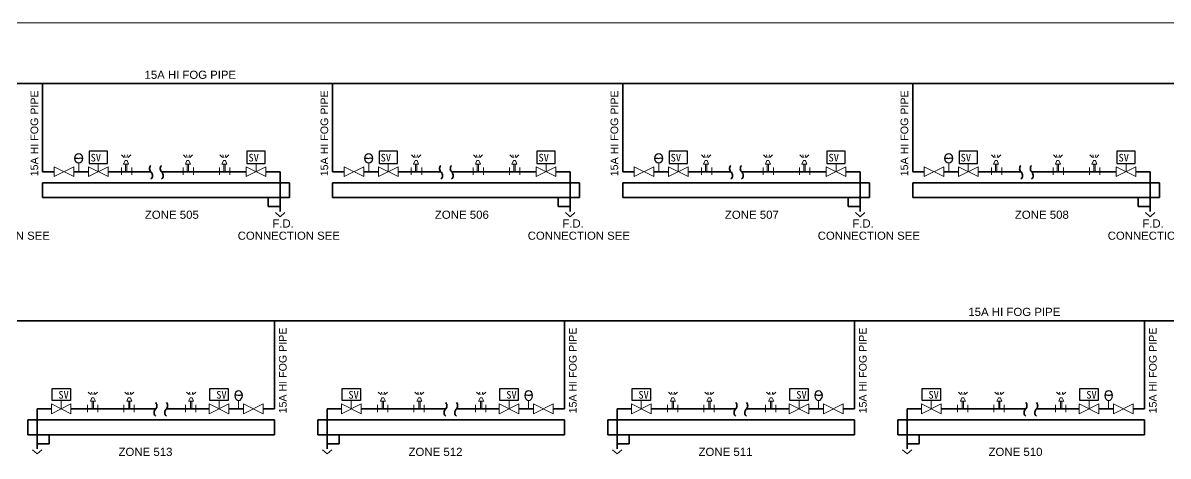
# Model space of a CAD drawing. Header units: millimetres. Extents: x 183 to 3972, y 193 to 1833.
# Drawn here: x 3370.3 to 3722.7, y 783.5 to 916.6 of the extents above; entities that cross this region are included whole.
import ezdxf

# ---------------------------------------------------------------- set-up
doc = ezdxf.new("R2010")
doc.units = ezdxf.units.MM
for name, color, linetype in [('DETL-TXT', 7, 'Continuous'), ('M-CWTR-TEXT', 7, 'Continuous'), ('M-CWTR-VAVE', 7, 'Continuous'), ('M-EQPM-TXT', 7, 'Continuous'), ('M-PIPE-CHWS12', 7, 'Continuous')]:
    doc.layers.add(name, color=color, linetype=linetype)

msp = doc.modelspace()

# ---------------------------------------------------------------- linework, layer by layer
at = {"color": 4, "linetype": 'Continuous', "lineweight": 35}
for p, q in [((3376.42, 867.46), (3376.42, 862.93)), ((3376.42, 867.46), (3452.36, 867.46)), ((3452.36, 862.93), (3452.36, 867.46)), ((3465.64, 867.46), (3465.64, 862.93)), ((3465.64, 867.46), (3541.58, 867.46)), ((3541.58, 862.93), (3541.58, 867.46)), ((3554.86, 867.46), (3554.86, 862.93)), ((3554.86, 867.46), (3630.79, 867.46)), ((3630.79, 862.93), (3630.79, 867.46)), ((3644.08, 867.46), (3644.08, 862.93)), ((3644.08, 867.46), (3720.01, 867.46)), ((3720.01, 862.93), (3720.01, 867.46)), ((3376.42, 862.93), (3452.36, 862.93)), ((3445.77, 860.16), (3445.77, 862.93)), ((3449.52, 860.16), (3445.77, 860.16)), ((3465.64, 862.93), (3541.58, 862.93)), ((3534.99, 860.16), (3534.99, 862.93)), ((3538.74, 860.16), (3534.99, 860.16)), ((3554.86, 862.93), (3630.79, 862.93)), ((3624.21, 860.16), (3624.21, 862.93)), ((3627.96, 860.16), (3624.21, 860.16)), ((3644.08, 862.93), (3720.01, 862.93)), ((3713.43, 860.16), (3713.43, 862.93)), ((3717.18, 860.16), (3713.43, 860.16)), ((3371.85, 790.06), (3371.85, 794.59)), ((3447.78, 794.59), (3371.85, 794.59)), ((3447.78, 794.59), (3447.78, 790.06)), ((3461.07, 790.06), (3461.07, 794.59)), ((3537, 794.59), (3461.07, 794.59)), ((3537, 794.59), (3537, 790.06)), ((3550.29, 790.06), (3550.29, 794.59)), ((3626.22, 794.59), (3550.29, 794.59)), ((3626.22, 794.59), (3626.22, 790.06)), ((3639.5, 790.06), (3639.5, 794.59)), ((3715.44, 794.59), (3639.5, 794.59)), ((3715.44, 794.59), (3715.44, 790.06)), ((3447.78, 790.06), (3371.85, 790.06)), ((3378.44, 787.29), (3378.44, 790.06)), ((3537, 790.06), (3461.07, 790.06)), ((3467.65, 787.29), (3467.65, 790.06)), ((3626.22, 790.06), (3550.29, 790.06)), ((3556.87, 787.29), (3556.87, 790.06)), ((3715.44, 790.06), (3639.5, 790.06)), ((3646.09, 787.29), (3646.09, 790.06)), ((3374.69, 787.29), (3378.44, 787.29)), ((3463.9, 787.29), (3467.65, 787.29)), ((3553.12, 787.29), (3556.87, 787.29)), ((3642.34, 787.29), (3646.09, 787.29))]:
    msp.add_line(p, q, dxfattribs=at)
at = {"layer": 'M-CWTR-TEXT', "color": 252, "linetype": 'Continuous', "lineweight": 35}
for p, q in [((3449.52, 858.94), (3449.52, 858.59)), ((3538.74, 858.94), (3538.74, 858.59)), ((3627.96, 858.94), (3627.96, 858.59)), ((3717.18, 858.94), (3717.18, 858.59)), ((3374.69, 786.07), (3374.69, 785.72)), ((3463.9, 786.07), (3463.9, 785.72)), ((3553.12, 786.07), (3553.12, 785.72)), ((3642.34, 786.07), (3642.34, 785.72))]:
    msp.add_line(p, q, dxfattribs=at)
at = {"layer": 'M-CWTR-VAVE', "color": 1, "lineweight": 0}
msp.add_line((2908.98, 916.58), (3881.58, 916.58), dxfattribs=at)
at = {"layer": 'M-CWTR-VAVE', "color": 2, "lineweight": 0}
for p, q in [((3401.51, 875.28), (3400.7, 876.03)), ((3401.32, 873.23), (3401.79, 874.26)), ((3401.84, 875.28), (3401.63, 876.03)), ((3402.41, 874.26), (3401.79, 874.26)), ((3402.36, 875.28), (3402.57, 876.03)), ((3402.88, 873.23), (3402.41, 874.26)), ((3402.69, 875.28), (3403.5, 876.03)), ((3420.52, 875.28), (3419.72, 876.03)), ((3420.34, 873.23), (3420.81, 874.26)), ((3420.85, 875.28), (3420.65, 876.03)), ((3421.42, 874.26), (3420.81, 874.26)), ((3421.38, 875.28), (3421.59, 876.03)), ((3421.89, 873.23), (3421.42, 874.26)), ((3421.71, 875.28), (3422.52, 876.03)), ((3431.74, 875.28), (3430.93, 876.03)), ((3431.55, 873.23), (3432.02, 874.26)), ((3432.07, 875.28), (3431.86, 876.03)), ((3432.64, 874.26), (3432.02, 874.26)), ((3432.59, 875.28), (3432.8, 876.03)), ((3433.11, 873.23), (3432.64, 874.26)), ((3432.92, 875.28), (3433.73, 876.03)), ((3490.73, 875.28), (3489.92, 876.03)), ((3490.54, 873.23), (3491.01, 874.26)), ((3491.06, 875.28), (3490.85, 876.03)), ((3491.63, 874.26), (3491.01, 874.26)), ((3491.58, 875.28), (3491.79, 876.03)), ((3492.09, 873.23), (3491.63, 874.26)), ((3491.91, 875.28), (3492.72, 876.03)), ((3509.74, 875.28), (3508.93, 876.03)), ((3509.56, 873.23), (3510.03, 874.26)), ((3510.07, 875.28), (3509.86, 876.03)), ((3510.64, 874.26), (3510.03, 874.26)), ((3510.6, 875.28), (3510.81, 876.03)), ((3511.11, 873.23), (3510.64, 874.26)), ((3510.93, 875.28), (3511.74, 876.03)), ((3520.96, 875.28), (3520.15, 876.03)), ((3520.77, 873.23), (3521.24, 874.26)), ((3521.29, 875.28), (3521.08, 876.03)), ((3521.86, 874.26), (3521.24, 874.26)), ((3521.81, 875.28), (3522.02, 876.03)), ((3522.32, 873.23), (3521.86, 874.26)), ((3522.14, 875.28), (3522.95, 876.03)), ((3579.95, 875.28), (3579.14, 876.03)), ((3579.76, 873.23), (3580.23, 874.26)), ((3580.27, 875.28), (3580.07, 876.03)), ((3580.85, 874.26), (3580.23, 874.26)), ((3580.8, 875.28), (3581.01, 876.03)), ((3581.31, 873.23), (3580.85, 874.26)), ((3581.13, 875.28), (3581.94, 876.03)), ((3598.96, 875.28), (3598.15, 876.03)), ((3598.78, 873.23), (3599.24, 874.26)), ((3599.29, 875.28), (3599.08, 876.03)), ((3599.86, 874.26), (3599.24, 874.26)), ((3599.82, 875.28), (3600.02, 876.03)), ((3600.33, 873.23), (3599.86, 874.26)), ((3600.14, 875.28), (3600.95, 876.03)), ((3610.18, 875.28), (3609.37, 876.03)), ((3609.99, 873.23), (3610.46, 874.26)), ((3610.5, 875.28), (3610.3, 876.03)), ((3611.08, 874.26), (3610.46, 874.26)), ((3611.03, 875.28), (3611.24, 876.03)), ((3611.54, 873.23), (3611.08, 874.26)), ((3611.36, 875.28), (3612.17, 876.03)), ((3669.17, 875.28), (3668.36, 876.03)), ((3668.98, 873.23), (3669.45, 874.26)), ((3669.49, 875.28), (3669.29, 876.03)), ((3670.07, 874.26), (3669.45, 874.26)), ((3670.02, 875.28), (3670.23, 876.03)), ((3670.53, 873.23), (3670.07, 874.26)), ((3670.35, 875.28), (3671.16, 876.03)), ((3688.18, 875.28), (3687.37, 876.03)), ((3688, 873.23), (3688.46, 874.26)), ((3688.51, 875.28), (3688.3, 876.03)), ((3689.08, 874.26), (3688.46, 874.26)), ((3689.03, 875.28), (3689.24, 876.03)), ((3689.55, 873.23), (3689.08, 874.26)), ((3689.36, 875.28), (3690.17, 876.03)), ((3699.4, 875.28), (3698.59, 876.03)), ((3699.21, 873.23), (3699.68, 874.26)), ((3699.72, 875.28), (3699.52, 876.03)), ((3700.3, 874.26), (3699.68, 874.26)), ((3700.25, 875.28), (3700.46, 876.03)), ((3700.76, 873.23), (3700.3, 874.26)), ((3700.58, 875.28), (3701.39, 876.03)), ((3379.94, 872.38), (3379.94, 869.36)), ((3385.98, 872.38), (3379.94, 869.36)), ((3379.94, 872.38), (3385.98, 869.36)), ((3385.98, 869.36), (3385.98, 872.38)), ((3387.51, 870.87), (3387.51, 873.47)), ((3390.5, 872.38), (3390.5, 869.36)), ((3396.53, 872.38), (3390.5, 869.36)), ((3390.5, 872.38), (3396.53, 869.36)), ((3393.51, 870.87), (3393.51, 873.4)), ((3396.53, 869.36), (3396.53, 872.38)), ((3400.63, 872.13), (3400.63, 869.89)), ((3401.32, 873.23), (3402.88, 873.23)), ((3401.9, 871.15), (3401.9, 873.23)), ((3402.3, 871.15), (3402.3, 873.23)), ((3403.81, 872.13), (3403.81, 869.89)), ((3419.64, 872.13), (3419.64, 869.89)), ((3420.34, 873.23), (3421.89, 873.23)), ((3420.92, 871.15), (3420.92, 873.23)), ((3421.32, 871.15), (3421.32, 873.23)), ((3422.82, 872.13), (3422.82, 869.89)), ((3430.86, 872.13), (3430.86, 869.89)), ((3431.55, 873.23), (3433.11, 873.23)), ((3432.13, 871.15), (3432.13, 873.23)), ((3432.53, 871.15), (3432.53, 873.23)), ((3434.04, 872.13), (3434.04, 869.89)), ((3439.06, 872.38), (3439.06, 869.36)), ((3445.1, 872.38), (3439.06, 869.36)), ((3439.06, 872.38), (3445.1, 869.36)), ((3442.08, 870.87), (3442.08, 873.4)), ((3445.1, 869.36), (3445.1, 872.38)), ((3469.16, 872.38), (3469.16, 869.36)), ((3475.2, 872.38), (3469.16, 869.36)), ((3469.16, 872.38), (3475.2, 869.36)), ((3475.2, 869.36), (3475.2, 872.38)), ((3476.73, 870.87), (3476.73, 873.47)), ((3479.71, 872.38), (3479.71, 869.36)), ((3485.75, 872.38), (3479.71, 869.36)), ((3479.71, 872.38), (3485.75, 869.36)), ((3482.73, 870.87), (3482.73, 873.4)), ((3485.75, 869.36), (3485.75, 872.38)), ((3489.84, 872.13), (3489.84, 869.89)), ((3490.54, 873.23), (3492.09, 873.23)), ((3491.12, 871.15), (3491.12, 873.23)), ((3491.52, 871.15), (3491.52, 873.23)), ((3493.03, 872.13), (3493.03, 869.89)), ((3508.86, 872.13), (3508.86, 869.89)), ((3509.56, 873.23), (3511.11, 873.23)), ((3510.14, 871.15), (3510.14, 873.23)), ((3510.54, 871.15), (3510.54, 873.23)), ((3512.04, 872.13), (3512.04, 869.89)), ((3520.07, 872.13), (3520.07, 869.89)), ((3520.77, 873.23), (3522.32, 873.23)), ((3521.35, 871.15), (3521.35, 873.23)), ((3521.75, 871.15), (3521.75, 873.23)), ((3523.26, 872.13), (3523.26, 869.89)), ((3528.28, 872.38), (3528.28, 869.36)), ((3534.32, 872.38), (3528.28, 869.36)), ((3528.28, 872.38), (3534.32, 869.36)), ((3531.3, 870.87), (3531.3, 873.4)), ((3534.32, 869.36), (3534.32, 872.38)), ((3558.38, 872.38), (3558.38, 869.36)), ((3564.42, 872.38), (3558.38, 869.36)), ((3558.38, 872.38), (3564.42, 869.36)), ((3564.42, 869.36), (3564.42, 872.38)), ((3565.95, 870.87), (3565.95, 873.47)), ((3568.93, 872.38), (3568.93, 869.36)), ((3574.97, 872.38), (3568.93, 869.36)), ((3568.93, 872.38), (3574.97, 869.36)), ((3571.95, 870.87), (3571.95, 873.4)), ((3574.97, 869.36), (3574.97, 872.38)), ((3579.06, 872.13), (3579.06, 869.89)), ((3579.76, 873.23), (3581.31, 873.23)), ((3580.34, 871.15), (3580.34, 873.23)), ((3580.74, 871.15), (3580.74, 873.23)), ((3582.24, 872.13), (3582.24, 869.89)), ((3598.08, 872.13), (3598.08, 869.89)), ((3598.78, 873.23), (3600.33, 873.23)), ((3599.35, 871.15), (3599.35, 873.23)), ((3599.75, 871.15), (3599.75, 873.23)), ((3601.26, 872.13), (3601.26, 869.89)), ((3609.29, 872.13), (3609.29, 869.89)), ((3609.99, 873.23), (3611.54, 873.23)), ((3610.57, 871.15), (3610.57, 873.23)), ((3610.97, 871.15), (3610.97, 873.23)), ((3612.47, 872.13), (3612.47, 869.89)), ((3617.5, 872.38), (3617.5, 869.36)), ((3623.54, 872.38), (3617.5, 869.36)), ((3617.5, 872.38), (3623.54, 869.36)), ((3620.52, 870.87), (3620.52, 873.4)), ((3623.54, 869.36), (3623.54, 872.38)), ((3647.6, 872.38), (3647.6, 869.36)), ((3653.63, 872.38), (3647.6, 869.36)), ((3647.6, 872.38), (3653.63, 869.36)), ((3653.63, 869.36), (3653.63, 872.38)), ((3655.17, 870.87), (3655.17, 873.47)), ((3658.15, 872.38), (3658.15, 869.36)), ((3664.19, 872.38), (3658.15, 869.36)), ((3658.15, 872.38), (3664.19, 869.36)), ((3661.17, 870.87), (3661.17, 873.4)), ((3664.19, 869.36), (3664.19, 872.38)), ((3668.28, 872.13), (3668.28, 869.89)), ((3668.98, 873.23), (3670.53, 873.23)), ((3669.56, 871.15), (3669.56, 873.23)), ((3669.96, 871.15), (3669.96, 873.23)), ((3671.46, 872.13), (3671.46, 869.89)), ((3687.3, 872.13), (3687.3, 869.89)), ((3688, 873.23), (3689.55, 873.23)), ((3688.57, 871.15), (3688.57, 873.23)), ((3688.97, 871.15), (3688.97, 873.23)), ((3690.48, 872.13), (3690.48, 869.89)), ((3698.51, 872.13), (3698.51, 869.89)), ((3699.21, 873.23), (3700.76, 873.23)), ((3699.79, 871.15), (3699.79, 873.23)), ((3700.19, 871.15), (3700.19, 873.23)), ((3701.69, 872.13), (3701.69, 869.89)), ((3706.72, 872.38), (3706.72, 869.36)), ((3712.75, 872.38), (3706.72, 869.36)), ((3706.72, 872.38), (3712.75, 869.36)), ((3709.74, 870.87), (3709.74, 873.4)), ((3712.75, 869.36), (3712.75, 872.38)), ((3448.04, 858.29), (3449.47, 857)), ((3450.9, 858.29), (3449.47, 857)), ((3537.26, 858.29), (3538.69, 857)), ((3540.12, 858.29), (3538.69, 857)), ((3626.47, 858.29), (3627.91, 857)), ((3629.34, 858.29), (3627.91, 857)), ((3715.69, 858.29), (3717.12, 857)), ((3718.56, 858.29), (3717.12, 857)), ((3382.13, 798), (3382.13, 800.53)), ((3391.28, 802.41), (3390.47, 803.16)), ((3391.1, 800.36), (3391.57, 801.39)), ((3392.65, 800.36), (3391.1, 800.36)), ((3391.61, 802.41), (3391.41, 803.16)), ((3391.57, 801.39), (3392.18, 801.39)), ((3391.67, 798.28), (3391.67, 800.36)), ((3392.07, 798.28), (3392.07, 800.36)), ((3392.14, 802.41), (3392.35, 803.16)), ((3392.65, 800.36), (3392.18, 801.39)), ((3392.47, 802.41), (3393.28, 803.16)), ((3402.5, 802.41), (3401.69, 803.16)), ((3402.31, 800.36), (3402.78, 801.39)), ((3403.87, 800.36), (3402.31, 800.36)), ((3402.83, 802.41), (3402.62, 803.16)), ((3402.78, 801.39), (3403.4, 801.39)), ((3402.89, 798.28), (3402.89, 800.36)), ((3403.29, 798.28), (3403.29, 800.36)), ((3403.35, 802.41), (3403.56, 803.16)), ((3403.87, 800.36), (3403.4, 801.39)), ((3403.68, 802.41), (3404.49, 803.16)), ((3421.51, 802.41), (3420.7, 803.16)), ((3421.33, 800.36), (3421.8, 801.39)), ((3422.88, 800.36), (3421.33, 800.36)), ((3421.84, 802.41), (3421.64, 803.16)), ((3421.8, 801.39), (3422.41, 801.39)), ((3421.9, 798.28), (3421.9, 800.36)), ((3422.3, 798.28), (3422.3, 800.36)), ((3422.37, 802.41), (3422.58, 803.16)), ((3422.88, 800.36), (3422.41, 801.39)), ((3422.7, 802.41), (3423.51, 803.16)), ((3430.69, 798), (3430.69, 800.53)), ((3436.7, 798), (3436.7, 800.6)), ((3471.34, 798), (3471.34, 800.53)), ((3480.5, 802.41), (3479.69, 803.16)), ((3480.32, 800.36), (3480.79, 801.39)), ((3481.87, 800.36), (3480.32, 800.36)), ((3480.83, 802.41), (3480.62, 803.16)), ((3480.79, 801.39), (3481.4, 801.39)), ((3480.89, 798.28), (3480.89, 800.36)), ((3481.29, 798.28), (3481.29, 800.36)), ((3481.36, 802.41), (3481.56, 803.16)), ((3481.87, 800.36), (3481.4, 801.39)), ((3481.69, 802.41), (3482.49, 803.16)), ((3491.72, 802.41), (3490.91, 803.16)), ((3491.53, 800.36), (3492, 801.39)), ((3493.08, 800.36), (3491.53, 800.36)), ((3492.05, 802.41), (3491.84, 803.16)), ((3492, 801.39), (3492.62, 801.39)), ((3492.11, 798.28), (3492.11, 800.36)), ((3492.51, 798.28), (3492.51, 800.36)), ((3492.57, 802.41), (3492.78, 803.16)), ((3493.08, 800.36), (3492.62, 801.39)), ((3492.9, 802.41), (3493.71, 803.16)), ((3510.73, 802.41), (3509.92, 803.16)), ((3510.55, 800.36), (3511.02, 801.39)), ((3512.1, 800.36), (3510.55, 800.36)), ((3511.06, 802.41), (3510.85, 803.16)), ((3511.02, 801.39), (3511.63, 801.39)), ((3511.12, 798.28), (3511.12, 800.36)), ((3511.52, 798.28), (3511.52, 800.36)), ((3511.59, 802.41), (3511.79, 803.16)), ((3512.1, 800.36), (3511.63, 801.39)), ((3511.92, 802.41), (3512.72, 803.16)), ((3519.91, 798), (3519.91, 800.53)), ((3525.92, 798), (3525.92, 800.6)), ((3560.56, 798), (3560.56, 800.53)), ((3569.72, 802.41), (3568.91, 803.16)), ((3569.54, 800.36), (3570, 801.39)), ((3571.09, 800.36), (3569.54, 800.36)), ((3570.05, 802.41), (3569.84, 803.16)), ((3570, 801.39), (3570.62, 801.39)), ((3570.11, 798.28), (3570.11, 800.36)), ((3570.51, 798.28), (3570.51, 800.36)), ((3570.58, 802.41), (3570.78, 803.16)), ((3571.09, 800.36), (3570.62, 801.39)), ((3570.9, 802.41), (3571.71, 803.16)), ((3580.94, 802.41), (3580.13, 803.16)), ((3580.75, 800.36), (3581.22, 801.39)), ((3582.3, 800.36), (3580.75, 800.36)), ((3581.26, 802.41), (3581.06, 803.16)), ((3581.22, 801.39), (3581.84, 801.39)), ((3581.33, 798.28), (3581.33, 800.36)), ((3581.73, 798.28), (3581.73, 800.36)), ((3581.79, 802.41), (3582, 803.16)), ((3582.3, 800.36), (3581.84, 801.39)), ((3582.12, 802.41), (3582.93, 803.16)), ((3599.95, 802.41), (3599.14, 803.16)), ((3599.77, 800.36), (3600.23, 801.39)), ((3601.32, 800.36), (3599.77, 800.36)), ((3600.28, 802.41), (3600.07, 803.16)), ((3600.23, 801.39), (3600.85, 801.39)), ((3600.34, 798.28), (3600.34, 800.36)), ((3600.74, 798.28), (3600.74, 800.36)), ((3600.81, 802.41), (3601.01, 803.16)), ((3601.32, 800.36), (3600.85, 801.39)), ((3601.13, 802.41), (3601.94, 803.16)), ((3609.13, 798), (3609.13, 800.53)), ((3615.13, 798), (3615.13, 800.6)), ((3649.78, 798), (3649.78, 800.53)), ((3658.94, 802.41), (3658.13, 803.16)), ((3658.76, 800.36), (3659.22, 801.39)), ((3660.31, 800.36), (3658.76, 800.36)), ((3659.27, 802.41), (3659.06, 803.16)), ((3659.22, 801.39), (3659.84, 801.39)), ((3659.33, 798.28), (3659.33, 800.36)), ((3659.73, 798.28), (3659.73, 800.36)), ((3659.79, 802.41), (3660, 803.16)), ((3660.31, 800.36), (3659.84, 801.39)), ((3660.12, 802.41), (3660.93, 803.16)), ((3670.16, 802.41), (3669.35, 803.16)), ((3669.97, 800.36), (3670.44, 801.39)), ((3671.52, 800.36), (3669.97, 800.36)), ((3670.48, 802.41), (3670.28, 803.16)), ((3670.44, 801.39), (3671.06, 801.39)), ((3670.54, 798.28), (3670.54, 800.36)), ((3670.94, 798.28), (3670.94, 800.36)), ((3671.01, 802.41), (3671.22, 803.16)), ((3671.52, 800.36), (3671.06, 801.39)), ((3671.34, 802.41), (3672.15, 803.16)), ((3689.17, 802.41), (3688.36, 803.16)), ((3688.99, 800.36), (3689.45, 801.39)), ((3690.54, 800.36), (3688.99, 800.36)), ((3689.5, 802.41), (3689.29, 803.16)), ((3689.45, 801.39), (3690.07, 801.39)), ((3689.56, 798.28), (3689.56, 800.36)), ((3689.96, 798.28), (3689.96, 800.36)), ((3690.02, 802.41), (3690.23, 803.16)), ((3690.54, 800.36), (3690.07, 801.39)), ((3690.35, 802.41), (3691.16, 803.16)), ((3698.35, 798), (3698.35, 800.53)), ((3704.35, 798), (3704.35, 800.6)), ((3379.11, 796.49), (3379.11, 799.51)), ((3379.11, 799.51), (3385.14, 796.49)), ((3385.14, 799.51), (3379.11, 796.49)), ((3385.14, 799.51), (3385.14, 796.49)), ((3390.17, 799.26), (3390.17, 797.02)), ((3393.35, 799.26), (3393.35, 797.02)), ((3401.38, 799.26), (3401.38, 797.02)), ((3404.56, 799.26), (3404.56, 797.02)), ((3420.4, 799.26), (3420.4, 797.02)), ((3423.58, 799.26), (3423.58, 797.02)), ((3427.67, 796.49), (3427.67, 799.51)), ((3427.67, 799.51), (3433.71, 796.49)), ((3433.71, 799.51), (3427.67, 796.49)), ((3433.71, 799.51), (3433.71, 796.49)), ((3438.23, 796.49), (3438.23, 799.51)), ((3438.23, 799.51), (3444.26, 796.49)), ((3444.26, 799.51), (3438.23, 796.49)), ((3444.26, 799.51), (3444.26, 796.49)), ((3468.33, 796.49), (3468.33, 799.51)), ((3468.33, 799.51), (3474.36, 796.49)), ((3474.36, 799.51), (3468.33, 796.49)), ((3474.36, 799.51), (3474.36, 796.49)), ((3479.39, 799.26), (3479.39, 797.02)), ((3482.57, 799.26), (3482.57, 797.02)), ((3490.6, 799.26), (3490.6, 797.02)), ((3493.78, 799.26), (3493.78, 797.02)), ((3509.62, 799.26), (3509.62, 797.02)), ((3512.8, 799.26), (3512.8, 797.02)), ((3516.89, 796.49), (3516.89, 799.51)), ((3516.89, 799.51), (3522.93, 796.49)), ((3522.93, 799.51), (3516.89, 796.49)), ((3522.93, 799.51), (3522.93, 796.49)), ((3527.45, 796.49), (3527.45, 799.51)), ((3527.45, 799.51), (3533.48, 796.49)), ((3533.48, 799.51), (3527.45, 796.49)), ((3533.48, 799.51), (3533.48, 796.49)), ((3557.54, 796.49), (3557.54, 799.51)), ((3557.54, 799.51), (3563.58, 796.49)), ((3563.58, 799.51), (3557.54, 796.49)), ((3563.58, 799.51), (3563.58, 796.49)), ((3568.61, 799.26), (3568.61, 797.02)), ((3571.79, 799.26), (3571.79, 797.02)), ((3579.82, 799.26), (3579.82, 797.02)), ((3583, 799.26), (3583, 797.02)), ((3598.84, 799.26), (3598.84, 797.02)), ((3602.02, 799.26), (3602.02, 797.02)), ((3606.11, 796.49), (3606.11, 799.51)), ((3606.11, 799.51), (3612.15, 796.49)), ((3612.15, 799.51), (3606.11, 796.49)), ((3612.15, 799.51), (3612.15, 796.49)), ((3616.67, 796.49), (3616.67, 799.51)), ((3616.67, 799.51), (3622.7, 796.49)), ((3622.7, 799.51), (3616.67, 796.49)), ((3622.7, 799.51), (3622.7, 796.49)), ((3646.76, 796.49), (3646.76, 799.51)), ((3646.76, 799.51), (3652.8, 796.49)), ((3652.8, 799.51), (3646.76, 796.49)), ((3652.8, 799.51), (3652.8, 796.49)), ((3657.82, 799.26), (3657.82, 797.02)), ((3661.01, 799.26), (3661.01, 797.02)), ((3669.04, 799.26), (3669.04, 797.02)), ((3672.22, 799.26), (3672.22, 797.02)), ((3688.05, 799.26), (3688.05, 797.02)), ((3691.24, 799.26), (3691.24, 797.02)), ((3695.33, 796.49), (3695.33, 799.51)), ((3695.33, 799.51), (3701.37, 796.49)), ((3701.37, 799.51), (3695.33, 796.49)), ((3701.37, 799.51), (3701.37, 796.49)), ((3705.88, 796.49), (3705.88, 799.51)), ((3705.88, 799.51), (3711.92, 796.49)), ((3711.92, 799.51), (3705.88, 796.49)), ((3711.92, 799.51), (3711.92, 796.49)), ((3373.31, 785.42), (3374.74, 784.13)), ((3376.17, 785.42), (3374.74, 784.13)), ((3462.53, 785.42), (3463.96, 784.13)), ((3465.39, 785.42), (3463.96, 784.13)), ((3551.74, 785.42), (3553.18, 784.13)), ((3554.61, 785.42), (3553.18, 784.13)), ((3640.96, 785.42), (3642.39, 784.13)), ((3643.83, 785.42), (3642.39, 784.13))]:
    msp.add_line(p, q, dxfattribs=at)
at = {"layer": 'M-CWTR-VAVE', "color": 2}
for points in [[(3390.7, 873.4), (3396.33, 873.4), (3396.33, 877.17), (3390.7, 877.17)], [(3439.27, 873.4), (3444.9, 873.4), (3444.9, 877.17), (3439.27, 877.17)], [(3479.92, 873.4), (3485.55, 873.4), (3485.55, 877.17), (3479.92, 877.17)], [(3528.48, 873.4), (3534.11, 873.4), (3534.11, 877.17), (3528.48, 877.17)], [(3569.14, 873.4), (3574.77, 873.4), (3574.77, 877.17), (3569.14, 877.17)], [(3617.7, 873.4), (3623.33, 873.4), (3623.33, 877.17), (3617.7, 877.17)], [(3658.36, 873.4), (3663.98, 873.4), (3663.98, 877.17), (3658.36, 877.17)], [(3706.92, 873.4), (3712.55, 873.4), (3712.55, 877.17), (3706.92, 877.17)], [(3384.94, 800.53), (3379.31, 800.53), (3379.31, 804.3), (3384.94, 804.3)], [(3433.51, 800.53), (3427.88, 800.53), (3427.88, 804.3), (3433.51, 804.3)], [(3474.16, 800.53), (3468.53, 800.53), (3468.53, 804.3), (3474.16, 804.3)], [(3522.73, 800.53), (3517.1, 800.53), (3517.1, 804.3), (3522.73, 804.3)], [(3563.38, 800.53), (3557.75, 800.53), (3557.75, 804.3), (3563.38, 804.3)], [(3611.94, 800.53), (3606.31, 800.53), (3606.31, 804.3), (3611.94, 804.3)], [(3652.6, 800.53), (3646.97, 800.53), (3646.97, 804.3), (3652.6, 804.3)], [(3701.16, 800.53), (3695.53, 800.53), (3695.53, 804.3), (3701.16, 804.3)]]:
    msp.add_lwpolyline(points, close=True, dxfattribs=at)
for centre in [(3387.51, 874.96), (3476.73, 874.96), (3565.95, 874.96), (3655.17, 874.96)]:
    msp.add_ellipse(centre, major_axis=(0, -1.49), ratio=0.800659, dxfattribs=at)
at = {"layer": 'M-CWTR-VAVE', "color": 2, "extrusion": (0, 0, -1)}
for centre in [(3436.7, 802.09), (3525.92, 802.09), (3615.13, 802.09), (3704.35, 802.09)]:
    msp.add_ellipse(centre, major_axis=(0, -1.49), ratio=0.800659, dxfattribs=at)
at = {"layer": 'M-CWTR-VAVE', "color": 2}
for points in [[(3386.32, 874.96), (3386.79, 875.19), (3387.44, 874.78), (3388.12, 875.21), (3388.51, 875.03), (3388.7, 874.96)], [(3475.53, 874.96), (3476.01, 875.19), (3476.66, 874.78), (3477.34, 875.21), (3477.73, 875.03), (3477.92, 874.96)], [(3564.75, 874.96), (3565.23, 875.19), (3565.88, 874.78), (3566.55, 875.21), (3566.95, 875.03), (3567.14, 874.96)], [(3653.97, 874.96), (3654.45, 875.19), (3655.1, 874.78), (3655.77, 875.21), (3656.17, 875.03), (3656.36, 874.96)], [(3437.89, 802.09), (3437.41, 802.32), (3436.77, 801.91), (3436.09, 802.34), (3435.69, 802.16), (3435.5, 802.09)], [(3527.11, 802.09), (3526.63, 802.32), (3525.98, 801.91), (3525.31, 802.34), (3524.91, 802.16), (3524.72, 802.09)], [(3616.33, 802.09), (3615.85, 802.32), (3615.2, 801.91), (3614.53, 802.34), (3614.13, 802.16), (3613.94, 802.09)], [(3705.55, 802.09), (3705.07, 802.32), (3704.42, 801.91), (3703.75, 802.34), (3703.35, 802.16), (3703.16, 802.09)]]:
    msp.add_open_spline(points, degree=3, dxfattribs=at)
at = {"layer": 'M-PIPE-CHWS12', "color": 4, "linetype": 'Continuous', "lineweight": 35}
for p, q in [((3007.06, 897.93), (3812.66, 897.93)), ((3376.42, 870.87), (3376.42, 897.93)), ((3465.64, 870.87), (3465.64, 897.93)), ((3554.86, 870.87), (3554.86, 897.93)), ((3644.08, 870.87), (3644.08, 897.93)), ((3376.42, 870.87), (3376.42, 881.03)), ((3465.64, 870.87), (3465.64, 881.03)), ((3554.86, 870.87), (3554.86, 881.03)), ((3644.08, 870.87), (3644.08, 881.03)), ((3376.42, 870.87), (3379.94, 870.87)), ((3385.98, 870.87), (3390.5, 870.87)), ((3396.53, 870.87), (3409.67, 870.87)), ((3412.96, 870.87), (3439.06, 870.87)), ((3445.1, 870.87), (3449.52, 870.87)), ((3449.52, 870.87), (3449.52, 858.59)), ((3465.64, 870.87), (3469.16, 870.87)), ((3475.2, 870.87), (3479.71, 870.87)), ((3485.75, 870.87), (3498.89, 870.87)), ((3502.18, 870.87), (3528.28, 870.87)), ((3534.32, 870.87), (3538.74, 870.87)), ((3538.74, 870.87), (3538.74, 858.59)), ((3554.86, 870.87), (3558.38, 870.87)), ((3564.42, 870.87), (3568.93, 870.87)), ((3574.97, 870.87), (3588.11, 870.87)), ((3591.4, 870.87), (3617.5, 870.87)), ((3623.54, 870.87), (3627.96, 870.87)), ((3627.96, 870.87), (3627.96, 858.59)), ((3644.08, 870.87), (3647.6, 870.87)), ((3653.63, 870.87), (3658.15, 870.87)), ((3664.19, 870.87), (3677.33, 870.87)), ((3680.62, 870.87), (3706.72, 870.87)), ((3712.75, 870.87), (3717.18, 870.87)), ((3717.18, 870.87), (3717.18, 858.59)), ((3783.75, 825.06), (3044.1, 825.06)), ((3447.78, 798), (3447.78, 825.06)), ((3537, 798), (3537, 825.06)), ((3626.22, 798), (3626.22, 825.06)), ((3715.44, 798), (3715.44, 825.06)), ((3447.78, 798), (3447.78, 808.16)), ((3537, 798), (3537, 808.16)), ((3626.22, 798), (3626.22, 808.16)), ((3715.44, 798), (3715.44, 808.16)), ((3379.11, 798), (3374.69, 798)), ((3374.69, 798), (3374.69, 785.72)), ((3411.24, 798), (3385.14, 798)), ((3427.67, 798), (3414.53, 798)), ((3438.23, 798), (3433.71, 798)), ((3447.78, 798), (3444.26, 798)), ((3468.33, 798), (3463.9, 798)), ((3463.9, 798), (3463.9, 785.72)), ((3500.46, 798), (3474.36, 798)), ((3516.89, 798), (3503.75, 798)), ((3527.45, 798), (3522.93, 798)), ((3537, 798), (3533.48, 798)), ((3557.54, 798), (3553.12, 798)), ((3553.12, 798), (3553.12, 785.72)), ((3589.68, 798), (3563.58, 798)), ((3606.11, 798), (3592.97, 798)), ((3616.67, 798), (3612.15, 798)), ((3626.22, 798), (3622.7, 798)), ((3646.76, 798), (3642.34, 798)), ((3642.34, 798), (3642.34, 785.72)), ((3678.9, 798), (3652.8, 798)), ((3695.33, 798), (3682.19, 798)), ((3705.88, 798), (3701.37, 798)), ((3715.44, 798), (3711.92, 798))]:
    msp.add_line(p, q, dxfattribs=at)
at = {"layer": 'M-PIPE-CHWS12', "color": 252, "linetype": 'Continuous', "lineweight": 35}
for centre, start, end in [((3410.78, 871.81), 137.9527, 230.1896), ((3408.77, 869.72), 309.8104, 42.0473), ((3414.07, 871.81), 137.9527, 230.1896), ((3412.06, 869.72), 309.8104, 42.0473), ((3500, 871.81), 137.9527, 230.1896), ((3497.99, 869.72), 309.8104, 42.0473), ((3503.29, 871.81), 137.9527, 230.1896), ((3501.28, 869.72), 309.8104, 42.0473), ((3589.22, 871.81), 137.9527, 230.1896), ((3587.21, 869.72), 309.8104, 42.0473), ((3592.51, 871.81), 137.9527, 230.1896), ((3590.5, 869.72), 309.8104, 42.0473), ((3678.44, 871.81), 137.9527, 230.1896), ((3676.42, 869.72), 309.8104, 42.0473), ((3681.73, 871.81), 137.9527, 230.1896), ((3679.71, 869.72), 309.8104, 42.0473), ((3410.13, 798.94), 309.8104, 42.0473), ((3413.42, 798.94), 309.8104, 42.0473), ((3499.35, 798.94), 309.8104, 42.0473), ((3502.64, 798.94), 309.8104, 42.0473), ((3588.57, 798.94), 309.8104, 42.0473), ((3591.86, 798.94), 309.8104, 42.0473), ((3677.79, 798.94), 309.8104, 42.0473), ((3681.08, 798.94), 309.8104, 42.0473), ((3412.15, 796.84), 137.9527, 230.1896), ((3415.44, 796.84), 137.9527, 230.1896), ((3501.37, 796.84), 137.9527, 230.1896), ((3504.66, 796.84), 137.9527, 230.1896), ((3590.58, 796.84), 137.9527, 230.1896), ((3593.88, 796.84), 137.9527, 230.1896), ((3679.8, 796.84), 137.9527, 230.1896), ((3683.09, 796.84), 137.9527, 230.1896)]:
    msp.add_arc(centre, 1.46, start, end, dxfattribs=at)

# ---------------------------------------------------------------- texts
at = {"layer": 'DETL-TXT', "color": 7, "char_height": 2.5154}
for s, insert, width, attachment_point in [('{\\fArial|b0||i0||c0|p34;\\C251;\\H2.5;\\W1.;15A HI FOG PIPE}', (3407.78, 899.37), 28.38, 7), ('{\\fArial|b0|i0|c0|p34;\\C251;ZONE 505}', (3407.86, 856.36), 17.8992, 7), ('{\\fArial|b0|i0|c0|p34;\\C251;ZONE 506}', (3497.08, 856.36), 17.1273, 7), ('{\\fArial|b0|i0|c0|p34;\\C251;ZONE 507}', (3586.3, 856.36), 16.5568, 7), ('{\\fArial|b0|i0|c0|p34;\\C251;ZONE 508}', (3675.51, 856.36), 20.4837, 7), ('{\\fArial|b0|i0|c0|p34;\\C251;15A HI FOG PIPE}', (3689.51, 826.5), 28.38, 9), ('{\\fArial|b0|i0|c0|p34;\\C251;ZONE 513}', (3416.35, 783.49), 20.4837, 9), ('{\\fArial|b0|i0|c0|p34;\\C251;ZONE 512}', (3505.57, 783.49), 16.5568, 9), ('{\\fArial|b0|i0|c0|p34;\\C251;ZONE 511}', (3594.79, 783.49), 17.1273, 9), ('{\\fArial|b0|i0|c0|p34;\\C251;ZONE 510}', (3684, 783.49), 17.8992, 9)]:
    msp.add_mtext(s, dxfattribs=dict(at, insert=insert, width=width, attachment_point=attachment_point))
at = {"layer": 'DETL-TXT', "color": 7, "char_height": 2.5154, "width": 28.38, "rotation": 90}
for insert, attachment_point in [((3375.08, 869.46), 7), ((3464.29, 869.46), 7), ((3553.51, 869.46), 7), ((3642.73, 869.46), 7), ((3449.13, 796.59), 1), ((3538.35, 796.59), 1), ((3627.57, 796.59), 1), ((3716.79, 796.59), 1)]:
    msp.add_mtext('{\\fArial|b0|i0|c0|p34;\\H0.93199x;\\C251;15A HI FOG PIPE}', dxfattribs=dict(at, insert=insert, attachment_point=attachment_point))
at = {"layer": 'M-CWTR-VAVE', "char_height": 2.5154, "width": 2.3291}
for insert, attachment_point in [((3391.18, 873.97), 7), ((3439.75, 873.97), 7), ((3480.4, 873.97), 7), ((3528.97, 873.97), 7), ((3569.62, 873.97), 7), ((3618.19, 873.97), 7), ((3658.84, 873.97), 7), ((3707.41, 873.97), 7), ((3384.45, 801.1), 9), ((3433.02, 801.1), 9), ((3473.67, 801.1), 9), ((3522.24, 801.1), 9), ((3562.89, 801.1), 9), ((3611.46, 801.1), 9), ((3652.11, 801.1), 9), ((3700.68, 801.1), 9)]:
    msp.add_mtext('{\\fTxt|b0|i0|c0|p34;\\H0.93199x;\\C2;SV}', dxfattribs=dict(at, insert=insert, attachment_point=attachment_point))
at = {"layer": 'M-EQPM-TXT', "color": 7, "char_height": 2.5154, "attachment_point": 7}
for s, insert, width in [('{\\fArial|b0||i0||c0|p34;\\C251;\\H2.5;\\W1.;F.D.}', (3447.1, 853.71), 6.6165), ('{\\fArial|b0||i0||c0|p34;\\C251;\\H2.5;\\W1.;F.D.}', (3536.32, 853.71), 6.6165), ('{\\fArial|b0||i0||c0|p34;\\C251;\\H2.5;\\W1.;F.D.}', (3625.53, 853.71), 6.6165), ('{\\fArial|b0||i0||c0|p34;\\C251;\\H2.5;\\W1.;F.D.}', (3714.75, 853.71), 6.6165), ('{\\fArial|b0||i0||c0|p34;\\C251;\\H2.5;\\W1.;CONNECTION SEE}', (3347.21, 849.92), 31.6062), ('{\\fArial|b0||i0||c0|p34;\\C251;\\H2.5;\\W1.;CONNECTION SEE}', (3436.43, 849.92), 31.6062), ('{\\fArial|b0||i0||c0|p34;\\C251;\\H2.5;\\W1.;CONNECTION SEE}', (3525.65, 849.92), 31.6062), ('{\\fArial|b0||i0||c0|p34;\\C251;\\H2.5;\\W1.;CONNECTION SEE}', (3614.87, 849.92), 31.6062), ('{\\fArial|b0||i0||c0|p34;\\C251;\\H2.5;\\W1.;CONNECTION SEE}', (3704.08, 849.92), 31.6062)]:
    msp.add_mtext(s, dxfattribs=dict(at, insert=insert, width=width))

doc.saveas('drawing.dxf')
